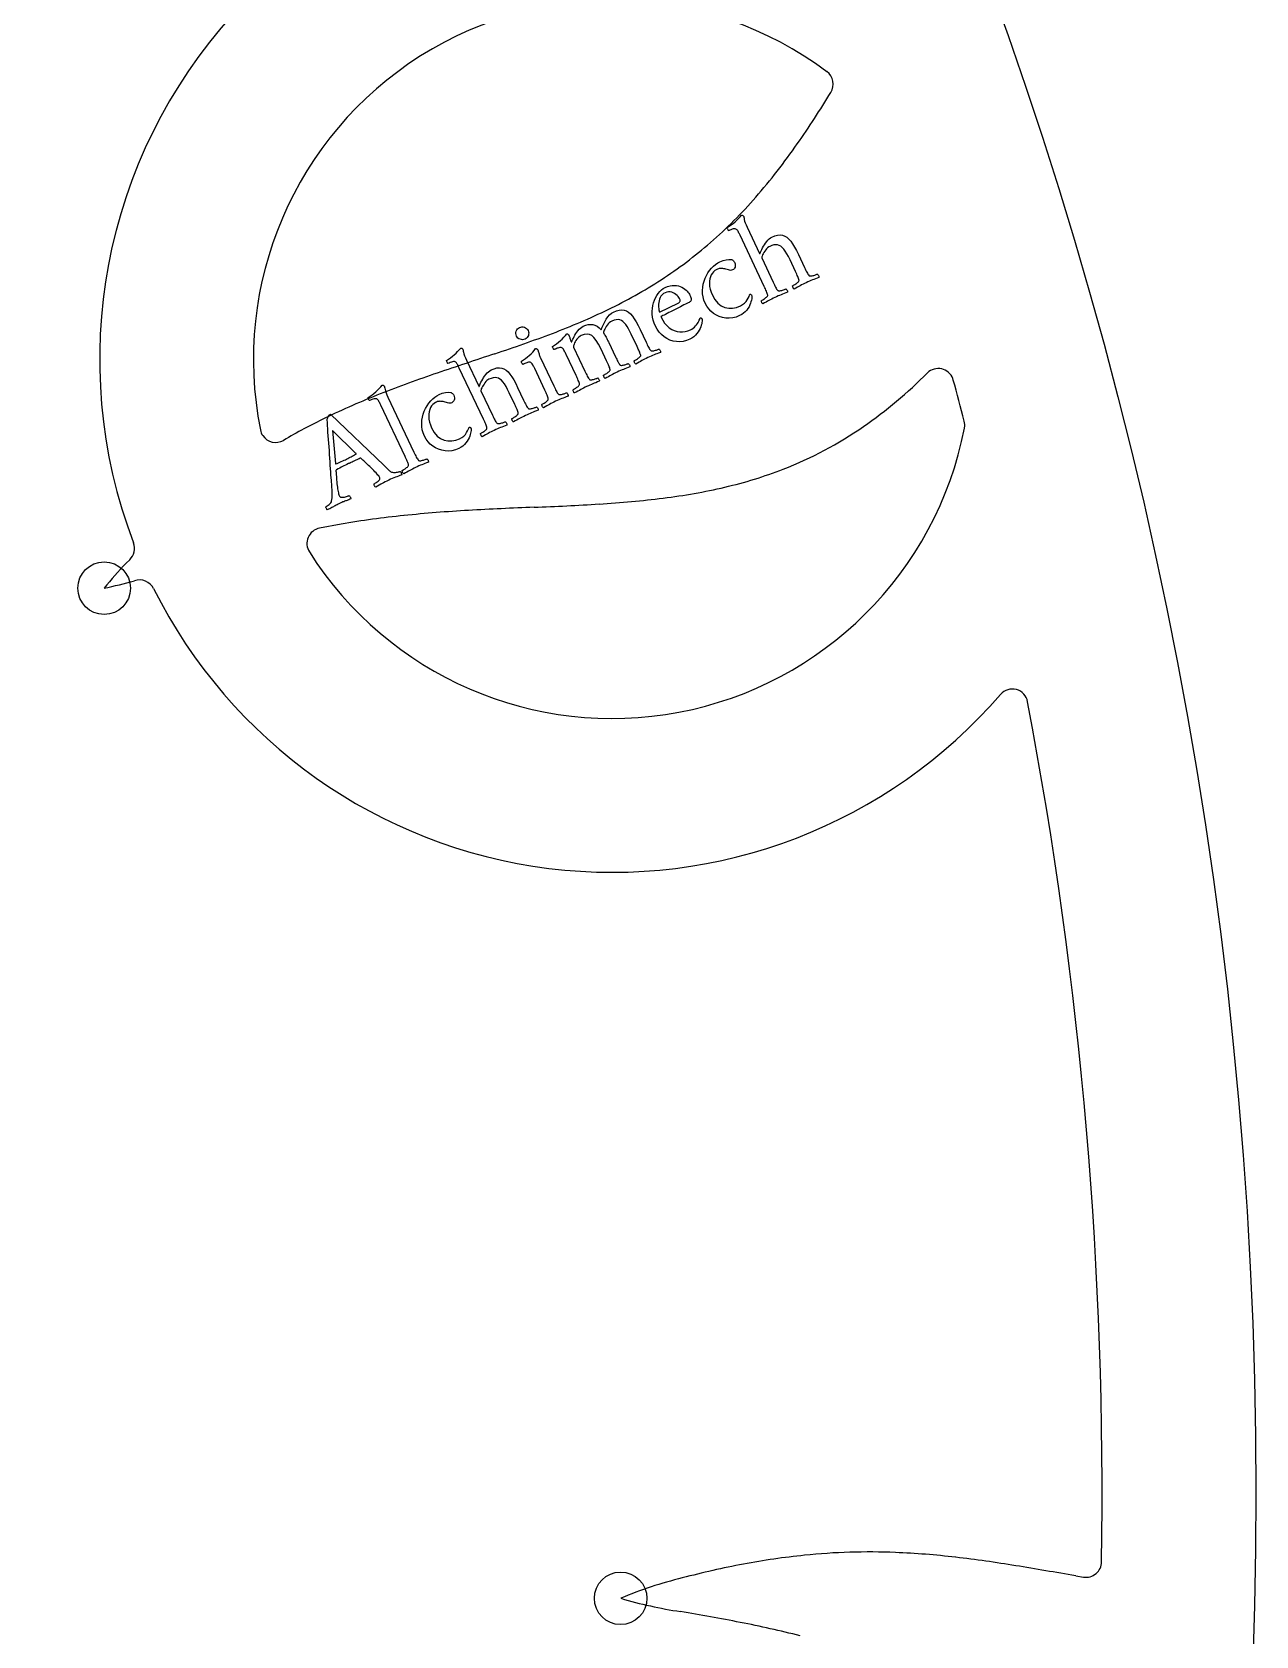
# Model space of a CAD drawing. Header units: millimetres. Extents: x -70 to 70, y -70 to 70.
# Drawn here: x 50.6 to 70.2, y -2.29 to 23.38 of the extents above; entities that cross this region are included whole.
import ezdxf

# ---------------------------------------------------------------- set-up
doc = ezdxf.new("R2010")
doc.units = ezdxf.units.MM
for name, color, linetype in [('CUT_INNER', 6, 'Continuous'), ('CUT_OUTER', 1, 'Continuous'), ('ENGRAVE', 7, 'Continuous'), ('TEXT', 5, 'Continuous')]:
    doc.layers.add(name, color=color, linetype=linetype)

msp = doc.modelspace()

# ---------------------------------------------------------------- linework, layer by layer
at = {"layer": 'CUT_INNER'}
for points in [[(65.353, 17.811), (65.345, 17.834)], [(55.548, 15.505), (55.204, 15.44)], [(52.105, 14.879), (52.164, 14.935)], [(67.314, -1.331), (67.438, -1.351)]]:
    msp.add_lwpolyline(points, dxfattribs=at)
for centre, radius, start, end in [((59.891, 18.141), 8.21, 74.4925, 200.9677), ((59.891, 18.141), 5.747, 53.2712, 191.3342), ((63.178, 22.548), 0.25, 328.1641, 53.0859), ((51.341, 29.651), 14.054, 325.0112, 329.0177), ((54.637, 27.315), 10.014, 318.9531, 325.1453), ((56.455, 25.741), 7.61, 311.1611, 318.9), ((56.885, 25.267), 6.97, 302.9302, 311.0658), ((56.424, 26.004), 7.839, 295.7224, 302.8336), ((54.973, 29.041), 11.206, 290.697, 295.6667), ((50.41, 41.133), 24.13, 288.3657, 290.6839), ((109.647, -137.19), 163.775, 108.37751, 108.7187), ((65.112, 17.745), 0.25, 20.9353, 133.7813), ((63.808, -1.877), 20.909, 108.7475, 111.4091), ((59.632, 23.223), 7.499, 304.8186, 315.05), ((22.93, 6.123), 44.004, 14.5176, 15.4035), ((60.805, 5.812), 12.654, 111.4552, 115.8389), ((54.5, 17.062), 0.25, 191.6016, 214.3926), ((58.845, 9.757), 8.249, 115.5312, 120.7673), ((59.891, 18.141), 5.747, 212.4262, 348.9879), ((60.39, 22.143), 6.179, 291.2484, 304.7646), ((65.287, 17.091), 0.25, 349.1016, 14.5898), ((54.5, 17.062), 0.25, 214.3926, 299.8592), ((60.117, 22.883), 6.967, 283.0953, 291.1386), ((58.681, 32.304), 16.508, 273.4815, 277.0548), ((59.532, 25.431), 9.582, 277.0553, 283.0511), ((58.87, -7.009), 22.769, 93.2249, 95.8353), ((61.344, -51.484), 67.313, 92.30327, 93.19757), ((56.672, 65.099), 49.364, 272.2837, 273.4979), ((55.25, 15.194), 0.25, 100.6689, 212.6953), ((58.152, 0.137), 15.587, 95.8776, 99.6149), ((51.99, 15.115), 0.25, 314.0649, 20.7422), ((55.959, 11.128), 5.377, 135.7775, 141.4415), ((50.376, 21.205), 6.865, 281.5784, 285.7354), ((52.321, 14.361), 0.25, 26.3966, 109.4395), ((59.891, 18.141), 8.21, 206.5385, 319.2288), ((66.297, 12.615), 0.25, 10.7227, 138.8724), ((0.054, 0.005), 67.682, 359.05778, 10.77799), ((64.129, -12.458), 11.514, 95.7768, 100.6895), ((64.017, -11.469), 10.52, 87.7692, 95.7105), ((63.921, -13.602), 12.654, 83.3302, 87.7139), ((64.554, -14.726), 13.822, 100.6769, 104.8454), ((62.946, -21.799), 20.909, 80.6225, 83.2841), ((39.586, -162.742), 163.775, 80.25251, 80.5937), ((67.478, -1.104), 0.25, 260.815, 359.1211), ((62.563, -7.723), 6.544, 103.7035, 112.8107), ((61.986, 4.908), 6.884, 253.4589, 261.6397), ((53.493, -45.643), 44.378, 79.0247, 80.2813), ((58.646, -18.918), 17.161, 75.6497, 78.9271)]:
    msp.add_arc(centre, radius, start, end, dxfattribs=at)
at = {"layer": 'CUT_OUTER'}
msp.add_circle((0, 0), 70.2, dxfattribs=at)
at = {"layer": 'ENGRAVE'}
for centre in [(51.753, 14.479), (60.025, -1.691)]:
    msp.add_circle(centre, 0.421, dxfattribs=at)
at = {"layer": 'TEXT'}
for points in [[(62.447, 20.099), (62.495, 20.119), (62.54, 20.13), (62.581, 20.134), (62.618, 20.129), (62.653, 20.116), (62.687, 20.096), (62.718, 20.068), (62.749, 20.033), (62.779, 19.99), (62.809, 19.94), (62.84, 19.883), (62.872, 19.819), (62.969, 19.614), (62.978, 19.594), (62.988, 19.574), (62.997, 19.555), (63.007, 19.537), (63.016, 19.52), (63.025, 19.505), (63.034, 19.493), (63.043, 19.482), (63.048, 19.479), (63.056, 19.477), (63.066, 19.477), (63.078, 19.478), (63.092, 19.48), (63.106, 19.483), (63.12, 19.487), (63.135, 19.492), (63.148, 19.497), (63.159, 19.501), (63.168, 19.504), (63.175, 19.507), (63.18, 19.504), (63.184, 19.499), (63.189, 19.492), (63.194, 19.484), (63.198, 19.475), (63.2, 19.467), (63.201, 19.46), (63.2, 19.454), (63.172, 19.443), (63.145, 19.433), (63.12, 19.423), (63.096, 19.413), (63.073, 19.404), (63.049, 19.393), (63.023, 19.382), (62.996, 19.369), (62.97, 19.357), (62.946, 19.345), (62.923, 19.333), (62.902, 19.321), (62.88, 19.309), (62.857, 19.296), (62.832, 19.282), (62.805, 19.268), (62.8, 19.27), (62.795, 19.275), (62.79, 19.282), (62.786, 19.291), (62.783, 19.3), (62.781, 19.308), (62.78, 19.315), (62.78, 19.321), (62.787, 19.324), (62.795, 19.329), (62.805, 19.334), (62.817, 19.341), (62.829, 19.349), (62.841, 19.358), (62.852, 19.367), (62.863, 19.376), (62.872, 19.385), (62.878, 19.393), (62.881, 19.4), (62.882, 19.406), (62.879, 19.42), (62.875, 19.435), (62.87, 19.451), (62.862, 19.469), (62.854, 19.487), (62.845, 19.506), (62.836, 19.526), (62.826, 19.547), (62.738, 19.733), (62.712, 19.787), (62.686, 19.834), (62.661, 19.874), (62.638, 19.907), (62.614, 19.933), (62.59, 19.953), (62.564, 19.967), (62.538, 19.975), (62.51, 19.977), (62.48, 19.974), (62.447, 19.965), (62.413, 19.951), (62.396, 19.941), (62.379, 19.928), (62.363, 19.912), (62.348, 19.893), (62.333, 19.873), (62.32, 19.853), (62.309, 19.833), (62.299, 19.813), (62.291, 19.795), (62.286, 19.781), (62.284, 19.771), (62.285, 19.765), (62.468, 19.377), (62.477, 19.357), (62.487, 19.337), (62.496, 19.318), (62.505, 19.3), (62.514, 19.283), (62.523, 19.268), (62.533, 19.256), (62.542, 19.245), (62.547, 19.242), (62.555, 19.24), (62.565, 19.24), (62.577, 19.241), (62.591, 19.243), (62.605, 19.246), (62.619, 19.25), (62.634, 19.255), (62.647, 19.26), (62.658, 19.264), (62.667, 19.267), (62.674, 19.27), (62.678, 19.267), (62.683, 19.262), (62.688, 19.255), (62.693, 19.247), (62.697, 19.238), (62.7, 19.23), (62.7, 19.223), (62.699, 19.217), (62.67, 19.206), (62.644, 19.195), (62.619, 19.186), (62.595, 19.176), (62.572, 19.167), (62.548, 19.157), (62.522, 19.145), (62.495, 19.133), (62.469, 19.12), (62.445, 19.108), (62.422, 19.096), (62.401, 19.084), (62.379, 19.072), (62.356, 19.059), (62.331, 19.046), (62.304, 19.031), (62.299, 19.034), (62.294, 19.038), (62.289, 19.045), (62.285, 19.054), (62.282, 19.063), (62.279, 19.071), (62.279, 19.078), (62.279, 19.084), (62.286, 19.087), (62.294, 19.092), (62.304, 19.097), (62.316, 19.105), (62.328, 19.113), (62.34, 19.121), (62.351, 19.13), (62.362, 19.139), (62.371, 19.148), (62.377, 19.156), (62.38, 19.163), (62.38, 19.169), (62.378, 19.183), (62.374, 19.198), (62.368, 19.214), (62.361, 19.232), (62.353, 19.25), (62.344, 19.27), (62.335, 19.289), (62.325, 19.31), (61.938, 20.13), (61.933, 20.14), (61.927, 20.152), (61.92, 20.165), (61.913, 20.179), (61.906, 20.193), (61.898, 20.205), (61.89, 20.215), (61.882, 20.222), (61.872, 20.229), (61.86, 20.233), (61.846, 20.233), (61.829, 20.23), (61.811, 20.224), (61.792, 20.218), (61.774, 20.21), (61.755, 20.201), (61.753, 20.203), (61.751, 20.207), (61.746, 20.214), (61.741, 20.224), (61.736, 20.234), (61.733, 20.242), (61.732, 20.248), (61.733, 20.252), (61.766, 20.273), (61.798, 20.295), (61.828, 20.319), (61.857, 20.344), (61.885, 20.37), (61.911, 20.396), (61.937, 20.423), (61.961, 20.45), (61.965, 20.451), (61.969, 20.451), (61.974, 20.449), (61.98, 20.446), (61.985, 20.442), (61.989, 20.438), (61.993, 20.434), (61.996, 20.429), (61.996, 20.426), (61.998, 20.418), (62.001, 20.403), (62.005, 20.383), (62.011, 20.357), (62.021, 20.328), (62.034, 20.295), (62.051, 20.258), (62.249, 19.838), (62.251, 19.837), (62.252, 19.836), (62.254, 19.837), (62.257, 19.837), (62.258, 19.838), (62.259, 19.84), (62.26, 19.841), (62.261, 19.844), (62.267, 19.86), (62.275, 19.879), (62.285, 19.901), (62.297, 19.926), (62.312, 19.952), (62.328, 19.978), (62.345, 20.003), (62.364, 20.029), (62.384, 20.052), (62.404, 20.071), (62.425, 20.087), (62.447, 20.099)], [(61.847, 19.697), (61.857, 19.674), (61.861, 19.652), (61.862, 19.634), (61.857, 19.617), (61.85, 19.603), (61.841, 19.591), (61.831, 19.582), (61.819, 19.575), (61.803, 19.569), (61.787, 19.567), (61.769, 19.569), (61.75, 19.574), (61.731, 19.581), (61.712, 19.586), (61.695, 19.589), (61.679, 19.592), (61.66, 19.595), (61.643, 19.596), (61.628, 19.597), (61.616, 19.597), (61.604, 19.595), (61.59, 19.592), (61.575, 19.586), (61.557, 19.578), (61.534, 19.564), (61.513, 19.546), (61.494, 19.523), (61.477, 19.495), (61.464, 19.464), (61.454, 19.43), (61.449, 19.392), (61.447, 19.352), (61.45, 19.31), (61.46, 19.265), (61.474, 19.219), (61.495, 19.17), (61.536, 19.098), (61.583, 19.041), (61.636, 19), (61.694, 18.974), (61.756, 18.963), (61.818, 18.963), (61.88, 18.975), (61.943, 18.999), (61.979, 19.019), (62.01, 19.042), (62.035, 19.067), (62.054, 19.096), (62.069, 19.124), (62.081, 19.148), (62.09, 19.169), (62.096, 19.185), (62.098, 19.186), (62.1, 19.185), (62.103, 19.184), (62.108, 19.183), (62.112, 19.18), (62.117, 19.177), (62.12, 19.173), (62.123, 19.168), (62.126, 19.16), (62.128, 19.15), (62.129, 19.14), (62.128, 19.128), (62.125, 19.11), (62.12, 19.089), (62.113, 19.065), (62.105, 19.04), (62.094, 19.013), (62.081, 18.985), (62.064, 18.958), (62.045, 18.931), (62.022, 18.905), (61.995, 18.882), (61.965, 18.861), (61.931, 18.842), (61.875, 18.82), (61.82, 18.806), (61.764, 18.8), (61.709, 18.803), (61.656, 18.812), (61.605, 18.828), (61.558, 18.851), (61.513, 18.879), (61.472, 18.913), (61.436, 18.951), (61.406, 18.993), (61.38, 19.04), (61.359, 19.091), (61.345, 19.142), (61.337, 19.193), (61.335, 19.245), (61.339, 19.296), (61.348, 19.345), (61.361, 19.393), (61.378, 19.44), (61.399, 19.485), (61.423, 19.527), (61.45, 19.566), (61.48, 19.602), (61.512, 19.635), (61.545, 19.663), (61.58, 19.687), (61.615, 19.706), (61.666, 19.726), (61.714, 19.738), (61.76, 19.743), (61.804, 19.739), (61.809, 19.737), (61.814, 19.734), (61.82, 19.73), (61.826, 19.724), (61.833, 19.718), (61.838, 19.711), (61.843, 19.704), (61.847, 19.697)], [(60.67, 18.827), (60.699, 18.771), (60.73, 18.723), (60.765, 18.682), (60.803, 18.648), (60.844, 18.622), (60.885, 18.602), (60.928, 18.589), (60.971, 18.583), (61.015, 18.582), (61.058, 18.588), (61.1, 18.599), (61.142, 18.616), (61.166, 18.628), (61.188, 18.643), (61.209, 18.66), (61.226, 18.677), (61.242, 18.696), (61.255, 18.715), (61.267, 18.734), (61.277, 18.753), (61.285, 18.77), (61.291, 18.785), (61.296, 18.798), (61.299, 18.808), (61.3, 18.808), (61.303, 18.808), (61.306, 18.807), (61.311, 18.806), (61.315, 18.803), (61.319, 18.8), (61.323, 18.796), (61.326, 18.791), (61.329, 18.783), (61.331, 18.773), (61.331, 18.763), (61.331, 18.751), (61.328, 18.733), (61.323, 18.712), (61.316, 18.688), (61.308, 18.663), (61.297, 18.636), (61.283, 18.608), (61.267, 18.581), (61.248, 18.554), (61.225, 18.528), (61.198, 18.505), (61.168, 18.484), (61.134, 18.465), (61.08, 18.444), (61.026, 18.43), (60.972, 18.424), (60.918, 18.426), (60.865, 18.435), (60.815, 18.451), (60.767, 18.474), (60.721, 18.503), (60.679, 18.538), (60.642, 18.578), (60.609, 18.624), (60.581, 18.676), (60.562, 18.722), (60.547, 18.77), (60.537, 18.817), (60.532, 18.865), (60.532, 18.913), (60.535, 18.959), (60.542, 19.003), (60.553, 19.047), (60.568, 19.088), (60.585, 19.127), (60.605, 19.163), (60.628, 19.197), (60.653, 19.227), (60.679, 19.253), (60.707, 19.274), (60.737, 19.29), (60.778, 19.307), (60.816, 19.319), (60.853, 19.326), (60.888, 19.327), (60.92, 19.324), (60.951, 19.318), (60.98, 19.309), (61.006, 19.297), (61.031, 19.283), (61.053, 19.268), (61.072, 19.252), (61.09, 19.234), (61.104, 19.217), (61.117, 19.2), (61.127, 19.184), (61.135, 19.17), (61.143, 19.151), (61.15, 19.133), (61.154, 19.117), (61.155, 19.103), (61.154, 19.09), (61.15, 19.079), (61.142, 19.069), (61.131, 19.061), (61.121, 19.055), (61.106, 19.047), (61.088, 19.038), (61.065, 19.026), (61.039, 19.013), (61.011, 19), (60.982, 18.985), (60.951, 18.969), (60.92, 18.953), (60.888, 18.937), (60.857, 18.921), (60.826, 18.905), (60.796, 18.89), (60.769, 18.876), (60.744, 18.863), (60.721, 18.852), (60.702, 18.842), (60.687, 18.835), (60.676, 18.83), (60.67, 18.827)], [(60.647, 18.9), (60.949, 19.042), (60.957, 19.047), (60.964, 19.052), (60.97, 19.058), (60.974, 19.066), (60.977, 19.074), (60.978, 19.084), (60.976, 19.095), (60.972, 19.107), (60.966, 19.119), (60.957, 19.133), (60.944, 19.148), (60.928, 19.165), (60.91, 19.181), (60.89, 19.195), (60.868, 19.208), (60.844, 19.218), (60.819, 19.224), (60.793, 19.225), (60.766, 19.22), (60.738, 19.209), (60.711, 19.194), (60.688, 19.176), (60.67, 19.155), (60.657, 19.131), (60.647, 19.105), (60.64, 19.079), (60.635, 19.053), (60.633, 19.026), (60.633, 19.001), (60.633, 18.977), (60.635, 18.956), (60.638, 18.936), (60.642, 18.92), (60.644, 18.908), (60.646, 18.902), (60.647, 18.9)], [(59.427, 18.671), (59.468, 18.688), (59.507, 18.698), (59.544, 18.702), (59.579, 18.7), (59.613, 18.691), (59.647, 18.674), (59.679, 18.649), (59.711, 18.617), (59.729, 18.659), (59.749, 18.701), (59.771, 18.742), (59.795, 18.784), (59.821, 18.823), (59.849, 18.855), (59.879, 18.881), (59.911, 18.9), (59.959, 18.919), (60.004, 18.931), (60.045, 18.934), (60.083, 18.93), (60.117, 18.917), (60.151, 18.897), (60.183, 18.869), (60.213, 18.834), (60.243, 18.791), (60.273, 18.741), (60.304, 18.684), (60.336, 18.62), (60.433, 18.415), (60.443, 18.395), (60.452, 18.375), (60.462, 18.356), (60.471, 18.338), (60.48, 18.321), (60.489, 18.306), (60.498, 18.294), (60.507, 18.283), (60.513, 18.28), (60.52, 18.278), (60.53, 18.278), (60.543, 18.279), (60.556, 18.281), (60.57, 18.284), (60.584, 18.288), (60.598, 18.292), (60.611, 18.297), (60.622, 18.301), (60.63, 18.304), (60.637, 18.307), (60.642, 18.304), (60.647, 18.299), (60.652, 18.292), (60.657, 18.284), (60.661, 18.275), (60.663, 18.267), (60.663, 18.26), (60.662, 18.254), (60.634, 18.243), (60.607, 18.232), (60.583, 18.223), (60.56, 18.214), (60.537, 18.204), (60.513, 18.194), (60.487, 18.183), (60.461, 18.17), (60.435, 18.158), (60.41, 18.145), (60.387, 18.133), (60.365, 18.122), (60.343, 18.109), (60.32, 18.096), (60.294, 18.082), (60.268, 18.067), (60.262, 18.07), (60.257, 18.075), (60.253, 18.082), (60.248, 18.091), (60.245, 18.1), (60.243, 18.108), (60.242, 18.115), (60.242, 18.12), (60.249, 18.124), (60.258, 18.128), (60.268, 18.134), (60.28, 18.142), (60.293, 18.15), (60.305, 18.159), (60.316, 18.168), (60.327, 18.177), (60.336, 18.186), (60.343, 18.194), (60.346, 18.201), (60.346, 18.206), (60.344, 18.218), (60.34, 18.23), (60.335, 18.244), (60.33, 18.258), (60.323, 18.273), (60.316, 18.29), (60.308, 18.306), (60.3, 18.324), (60.298, 18.327), (60.297, 18.33), (60.295, 18.332), (60.294, 18.335), (60.293, 18.338), (60.291, 18.341), (60.29, 18.344), (60.289, 18.347), (60.194, 18.546), (60.173, 18.59), (60.151, 18.631), (60.129, 18.666), (60.108, 18.698), (60.086, 18.724), (60.062, 18.746), (60.038, 18.762), (60.013, 18.774), (59.985, 18.779), (59.954, 18.777), (59.921, 18.769), (59.884, 18.755), (59.863, 18.743), (59.843, 18.728), (59.825, 18.71), (59.808, 18.69), (59.794, 18.668), (59.782, 18.648), (59.772, 18.628), (59.763, 18.608), (59.757, 18.591), (59.753, 18.578), (59.752, 18.568), (59.752, 18.562), (59.753, 18.561), (59.754, 18.559), (59.756, 18.556), (59.758, 18.552), (59.761, 18.549), (59.763, 18.545), (59.764, 18.543), (59.765, 18.54), (59.774, 18.527), (59.783, 18.512), (59.792, 18.495), (59.802, 18.477), (59.812, 18.458), (59.821, 18.441), (59.829, 18.425), (59.836, 18.411), (59.943, 18.183), (59.953, 18.163), (59.963, 18.143), (59.972, 18.124), (59.981, 18.106), (59.99, 18.089), (59.999, 18.075), (60.008, 18.062), (60.017, 18.051), (60.023, 18.048), (60.031, 18.046), (60.041, 18.046), (60.053, 18.047), (60.067, 18.049), (60.081, 18.052), (60.094, 18.056), (60.108, 18.061), (60.121, 18.065), (60.132, 18.069), (60.141, 18.073), (60.148, 18.076), (60.152, 18.072), (60.157, 18.067), (60.162, 18.061), (60.167, 18.052), (60.171, 18.043), (60.173, 18.035), (60.174, 18.029), (60.173, 18.023), (60.144, 18.011), (60.118, 18.001), (60.093, 17.991), (60.07, 17.982), (60.047, 17.973), (60.023, 17.962), (59.998, 17.951), (59.971, 17.939), (59.945, 17.926), (59.92, 17.914), (59.897, 17.902), (59.875, 17.89), (59.853, 17.878), (59.83, 17.865), (59.805, 17.851), (59.778, 17.836), (59.773, 17.839), (59.767, 17.844), (59.763, 17.85), (59.759, 17.859), (59.755, 17.868), (59.753, 17.876), (59.752, 17.883), (59.753, 17.889), (59.759, 17.892), (59.768, 17.897), (59.778, 17.903), (59.79, 17.91), (59.803, 17.918), (59.815, 17.927), (59.827, 17.936), (59.838, 17.945), (59.847, 17.954), (59.853, 17.962), (59.856, 17.969), (59.856, 17.975), (59.854, 17.989), (59.85, 18.004), (59.844, 18.02), (59.837, 18.038), (59.829, 18.056), (59.82, 18.076), (59.811, 18.096), (59.801, 18.116), (59.711, 18.306), (59.672, 18.383), (59.634, 18.445), (59.598, 18.491), (59.563, 18.523), (59.527, 18.541), (59.487, 18.547), (59.443, 18.541), (59.395, 18.523), (59.375, 18.512), (59.356, 18.498), (59.339, 18.482), (59.323, 18.464), (59.309, 18.444), (59.297, 18.425), (59.287, 18.406), (59.279, 18.388), (59.273, 18.372), (59.269, 18.358), (59.269, 18.347), (59.27, 18.339), (59.454, 17.952), (59.463, 17.931), (59.473, 17.912), (59.482, 17.893), (59.491, 17.874), (59.5, 17.858), (59.51, 17.843), (59.519, 17.83), (59.528, 17.82), (59.533, 17.817), (59.541, 17.815), (59.551, 17.814), (59.563, 17.816), (59.577, 17.818), (59.591, 17.821), (59.605, 17.824), (59.619, 17.829), (59.632, 17.834), (59.642, 17.838), (59.651, 17.841), (59.658, 17.844), (59.663, 17.841), (59.667, 17.836), (59.672, 17.829), (59.677, 17.821), (59.681, 17.812), (59.684, 17.804), (59.684, 17.797), (59.683, 17.791), (59.655, 17.78), (59.628, 17.769), (59.603, 17.759), (59.58, 17.75), (59.557, 17.741), (59.533, 17.731), (59.508, 17.72), (59.481, 17.707), (59.455, 17.695), (59.431, 17.682), (59.407, 17.67), (59.386, 17.658), (59.364, 17.646), (59.34, 17.633), (59.315, 17.619), (59.288, 17.604), (59.283, 17.607), (59.278, 17.612), (59.273, 17.619), (59.269, 17.628), (59.266, 17.637), (59.264, 17.645), (59.263, 17.652), (59.263, 17.657), (59.27, 17.661), (59.278, 17.665), (59.288, 17.671), (59.301, 17.679), (59.313, 17.687), (59.326, 17.695), (59.337, 17.704), (59.348, 17.714), (59.357, 17.723), (59.363, 17.731), (59.366, 17.738), (59.366, 17.743), (59.364, 17.757), (59.36, 17.772), (59.354, 17.789), (59.347, 17.806), (59.339, 17.825), (59.33, 17.844), (59.321, 17.864), (59.311, 17.884), (59.151, 18.222), (59.147, 18.233), (59.141, 18.245), (59.133, 18.259), (59.125, 18.275), (59.117, 18.291), (59.109, 18.304), (59.101, 18.314), (59.093, 18.322), (59.085, 18.328), (59.075, 18.331), (59.063, 18.332), (59.049, 18.331), (59.035, 18.327), (59.02, 18.323), (59.006, 18.319), (58.992, 18.313), (58.98, 18.308), (58.97, 18.303), (58.963, 18.3), (58.958, 18.298), (58.956, 18.3), (58.952, 18.305), (58.948, 18.311), (58.943, 18.319), (58.939, 18.328), (58.936, 18.335), (58.934, 18.342), (58.934, 18.347), (58.968, 18.37), (59, 18.393), (59.031, 18.417), (59.062, 18.442), (59.09, 18.468), (59.116, 18.495), (59.14, 18.522), (59.161, 18.55), (59.166, 18.551), (59.17, 18.55), (59.175, 18.549), (59.181, 18.545), (59.187, 18.541), (59.191, 18.537), (59.194, 18.533), (59.197, 18.529), (59.198, 18.526), (59.2, 18.52), (59.203, 18.512), (59.206, 18.502), (59.21, 18.49), (59.214, 18.479), (59.217, 18.468), (59.221, 18.457), (59.224, 18.447), (59.227, 18.438), (59.229, 18.432), (59.231, 18.427), (59.233, 18.424), (59.235, 18.422), (59.237, 18.421), (59.239, 18.421), (59.239, 18.422), (59.24, 18.424), (59.241, 18.425), (59.242, 18.428), (59.25, 18.445), (59.258, 18.463), (59.268, 18.484), (59.279, 18.507), (59.292, 18.53), (59.307, 18.554), (59.323, 18.578), (59.341, 18.601), (59.36, 18.623), (59.381, 18.642), (59.403, 18.658), (59.427, 18.671)], [(58.358, 18.516), (58.351, 18.535), (58.348, 18.554), (58.349, 18.574), (58.354, 18.594), (58.363, 18.613), (58.375, 18.629), (58.389, 18.642), (58.407, 18.653), (58.426, 18.66), (58.445, 18.663), (58.465, 18.661), (58.485, 18.656), (58.504, 18.648), (58.52, 18.636), (58.533, 18.621), (58.544, 18.604), (58.551, 18.585), (58.554, 18.565), (58.552, 18.545), (58.547, 18.525), (58.538, 18.506), (58.527, 18.49), (58.512, 18.477), (58.495, 18.467), (58.476, 18.46), (58.456, 18.457), (58.436, 18.458), (58.416, 18.463), (58.397, 18.472), (58.381, 18.484), (58.368, 18.498), (58.358, 18.516)], [(57.95, 17.973), (57.999, 17.992), (58.044, 18.004), (58.085, 18.007), (58.122, 18.003), (58.157, 17.99), (58.19, 17.97), (58.222, 17.942), (58.252, 17.906), (58.282, 17.863), (58.313, 17.813), (58.344, 17.757), (58.375, 17.693), (58.472, 17.488), (58.482, 17.467), (58.492, 17.448), (58.501, 17.428), (58.51, 17.41), (58.519, 17.393), (58.528, 17.379), (58.537, 17.366), (58.547, 17.355), (58.552, 17.352), (58.56, 17.351), (58.57, 17.35), (58.582, 17.352), (58.596, 17.354), (58.61, 17.357), (58.624, 17.361), (58.638, 17.365), (58.652, 17.37), (58.663, 17.374), (58.672, 17.378), (58.678, 17.381), (58.683, 17.378), (58.688, 17.372), (58.693, 17.366), (58.698, 17.357), (58.702, 17.349), (58.704, 17.341), (58.705, 17.334), (58.704, 17.328), (58.675, 17.316), (58.648, 17.306), (58.623, 17.296), (58.6, 17.287), (58.577, 17.277), (58.552, 17.267), (58.527, 17.255), (58.5, 17.243), (58.474, 17.23), (58.45, 17.218), (58.427, 17.206), (58.405, 17.195), (58.384, 17.183), (58.361, 17.17), (58.336, 17.156), (58.309, 17.141), (58.303, 17.144), (58.298, 17.149), (58.294, 17.156), (58.29, 17.164), (58.286, 17.174), (58.284, 17.181), (58.283, 17.188), (58.284, 17.194), (58.29, 17.197), (58.299, 17.202), (58.309, 17.208), (58.32, 17.215), (58.333, 17.223), (58.345, 17.231), (58.356, 17.24), (58.367, 17.25), (58.376, 17.259), (58.382, 17.267), (58.385, 17.273), (58.385, 17.279), (58.383, 17.293), (58.379, 17.308), (58.373, 17.325), (58.366, 17.342), (58.358, 17.361), (58.349, 17.38), (58.34, 17.4), (58.33, 17.42), (58.242, 17.606), (58.215, 17.661), (58.19, 17.708), (58.165, 17.748), (58.141, 17.78), (58.118, 17.807), (58.093, 17.827), (58.068, 17.84), (58.042, 17.848), (58.014, 17.85), (57.984, 17.847), (57.951, 17.838), (57.916, 17.824), (57.899, 17.814), (57.883, 17.802), (57.867, 17.786), (57.852, 17.767), (57.837, 17.746), (57.824, 17.726), (57.812, 17.706), (57.802, 17.686), (57.794, 17.669), (57.789, 17.655), (57.787, 17.645), (57.788, 17.638), (57.971, 17.251), (57.981, 17.23), (57.991, 17.21), (58, 17.192), (58.009, 17.173), (58.018, 17.157), (58.027, 17.142), (58.036, 17.129), (58.045, 17.119), (58.051, 17.115), (58.059, 17.114), (58.069, 17.113), (58.081, 17.114), (58.095, 17.117), (58.109, 17.12), (58.123, 17.124), (58.137, 17.128), (58.151, 17.133), (58.162, 17.137), (58.171, 17.141), (58.178, 17.144), (58.182, 17.14), (58.187, 17.136), (58.192, 17.129), (58.197, 17.12), (58.201, 17.112), (58.203, 17.104), (58.204, 17.097), (58.203, 17.091), (58.174, 17.079), (58.147, 17.069), (58.122, 17.059), (58.099, 17.05), (58.076, 17.04), (58.051, 17.03), (58.026, 17.018), (57.999, 17.006), (57.973, 16.994), (57.949, 16.981), (57.926, 16.969), (57.904, 16.958), (57.883, 16.946), (57.859, 16.933), (57.834, 16.919), (57.808, 16.904), (57.802, 16.907), (57.797, 16.912), (57.793, 16.919), (57.789, 16.927), (57.785, 16.936), (57.783, 16.945), (57.782, 16.951), (57.783, 16.957), (57.789, 16.96), (57.797, 16.965), (57.808, 16.971), (57.819, 16.978), (57.832, 16.986), (57.843, 16.994), (57.855, 17.003), (57.866, 17.013), (57.875, 17.022), (57.881, 17.03), (57.884, 17.037), (57.884, 17.042), (57.882, 17.056), (57.878, 17.071), (57.872, 17.087), (57.865, 17.105), (57.856, 17.124), (57.848, 17.143), (57.839, 17.163), (57.829, 17.183), (57.441, 18.003), (57.436, 18.014), (57.431, 18.025), (57.424, 18.038), (57.417, 18.052), (57.409, 18.066), (57.401, 18.078), (57.394, 18.088), (57.386, 18.096), (57.376, 18.103), (57.364, 18.106), (57.349, 18.106), (57.333, 18.103), (57.314, 18.097), (57.296, 18.091), (57.278, 18.083), (57.259, 18.075), (57.257, 18.076), (57.254, 18.08), (57.25, 18.087), (57.245, 18.097), (57.24, 18.108), (57.237, 18.116), (57.236, 18.122), (57.237, 18.125), (57.27, 18.146), (57.301, 18.169), (57.332, 18.192), (57.361, 18.217), (57.389, 18.243), (57.415, 18.269), (57.44, 18.296), (57.464, 18.323), (57.468, 18.324), (57.473, 18.324), (57.478, 18.322), (57.483, 18.319), (57.489, 18.316), (57.493, 18.311), (57.497, 18.307), (57.499, 18.303), (57.5, 18.3), (57.502, 18.291), (57.505, 18.276), (57.509, 18.256), (57.515, 18.231), (57.525, 18.201), (57.538, 18.168), (57.555, 18.131), (57.753, 17.712), (57.754, 17.71), (57.756, 17.71), (57.758, 17.71), (57.761, 17.711), (57.762, 17.712), (57.763, 17.713), (57.764, 17.715), (57.765, 17.717), (57.77, 17.734), (57.778, 17.753), (57.788, 17.775), (57.801, 17.8), (57.816, 17.826), (57.831, 17.851), (57.849, 17.877), (57.868, 17.902), (57.888, 17.925), (57.908, 17.945), (57.929, 17.96), (57.95, 17.973)], [(58.955, 17.716), (58.964, 17.695), (58.974, 17.675), (58.983, 17.657), (58.992, 17.638), (59.001, 17.622), (59.01, 17.607), (59.019, 17.594), (59.029, 17.584), (59.034, 17.58), (59.042, 17.579), (59.052, 17.578), (59.064, 17.579), (59.078, 17.582), (59.092, 17.585), (59.105, 17.588), (59.119, 17.593), (59.132, 17.597), (59.143, 17.602), (59.152, 17.605), (59.159, 17.608), (59.163, 17.605), (59.168, 17.6), (59.173, 17.593), (59.178, 17.584), (59.182, 17.576), (59.184, 17.568), (59.185, 17.561), (59.184, 17.555), (59.155, 17.544), (59.129, 17.533), (59.104, 17.523), (59.081, 17.514), (59.058, 17.505), (59.034, 17.495), (59.009, 17.483), (58.982, 17.471), (58.956, 17.459), (58.932, 17.446), (58.908, 17.434), (58.886, 17.422), (58.865, 17.41), (58.841, 17.397), (58.816, 17.383), (58.789, 17.368), (58.784, 17.371), (58.779, 17.376), (58.774, 17.383), (58.77, 17.392), (58.767, 17.401), (58.764, 17.409), (58.764, 17.416), (58.764, 17.421), (58.771, 17.425), (58.779, 17.429), (58.789, 17.435), (58.801, 17.442), (58.814, 17.451), (58.826, 17.459), (58.838, 17.468), (58.849, 17.478), (58.858, 17.487), (58.864, 17.495), (58.867, 17.502), (58.867, 17.507), (58.865, 17.521), (58.861, 17.536), (58.855, 17.552), (58.848, 17.57), (58.84, 17.589), (58.831, 17.608), (58.822, 17.628), (58.812, 17.648), (58.649, 17.994), (58.644, 18.004), (58.638, 18.015), (58.632, 18.028), (58.624, 18.043), (58.617, 18.057), (58.609, 18.069), (58.601, 18.078), (58.593, 18.086), (58.586, 18.092), (58.576, 18.095), (58.564, 18.096), (58.55, 18.095), (58.535, 18.091), (58.521, 18.087), (58.507, 18.082), (58.493, 18.077), (58.481, 18.072), (58.471, 18.067), (58.464, 18.064), (58.459, 18.062), (58.456, 18.064), (58.453, 18.069), (58.449, 18.075), (58.444, 18.083), (58.439, 18.091), (58.436, 18.099), (58.435, 18.106), (58.435, 18.111), (58.469, 18.134), (58.501, 18.157), (58.532, 18.181), (58.562, 18.206), (58.591, 18.232), (58.617, 18.259), (58.641, 18.286), (58.662, 18.314), (58.666, 18.315), (58.671, 18.314), (58.676, 18.312), (58.682, 18.309), (58.687, 18.305), (58.692, 18.301), (58.695, 18.297), (58.698, 18.293), (58.699, 18.289), (58.702, 18.282), (58.705, 18.272), (58.709, 18.259), (58.714, 18.245), (58.718, 18.231), (58.723, 18.217), (58.727, 18.203), (58.732, 18.19), (58.736, 18.18), (58.739, 18.171), (58.742, 18.166)], [(56.185, 17.409), (56.179, 17.42), (56.174, 17.432), (56.167, 17.445), (56.16, 17.459), (56.153, 17.472), (56.145, 17.484), (56.137, 17.494), (56.129, 17.501), (56.12, 17.508), (56.107, 17.512), (56.093, 17.512), (56.076, 17.509), (56.058, 17.503), (56.04, 17.497), (56.021, 17.489), (56.002, 17.481), (56.001, 17.482), (55.998, 17.486), (55.994, 17.493), (55.988, 17.503), (55.983, 17.514), (55.98, 17.522), (55.979, 17.527), (55.981, 17.531), (56.014, 17.552), (56.045, 17.574), (56.075, 17.598), (56.104, 17.623), (56.132, 17.649), (56.159, 17.675), (56.184, 17.702), (56.208, 17.729), (56.212, 17.73), (56.216, 17.73), (56.221, 17.728), (56.227, 17.725), (56.232, 17.721), (56.237, 17.717), (56.24, 17.713), (56.243, 17.708), (56.243, 17.705), (56.245, 17.697), (56.248, 17.682), (56.252, 17.662), (56.259, 17.636), (56.268, 17.607), (56.282, 17.574), (56.298, 17.537), (56.715, 16.656), (56.725, 16.636), (56.734, 16.616), (56.743, 16.597), (56.753, 16.579), (56.762, 16.562), (56.771, 16.548), (56.78, 16.535), (56.789, 16.524), (56.794, 16.521), (56.802, 16.519), (56.812, 16.519), (56.825, 16.52), (56.838, 16.522), (56.852, 16.526), (56.866, 16.529), (56.881, 16.534), (56.894, 16.539), (56.905, 16.543), (56.914, 16.547), (56.921, 16.55), (56.926, 16.546), (56.931, 16.541), (56.935, 16.535), (56.94, 16.526), (56.944, 16.517), (56.947, 16.509), (56.947, 16.503), (56.946, 16.496), (56.918, 16.485), (56.891, 16.475), (56.866, 16.465), (56.842, 16.456), (56.819, 16.446), (56.795, 16.436), (56.769, 16.424), (56.742, 16.412), (56.717, 16.399), (56.692, 16.387), (56.669, 16.375), (56.648, 16.363), (56.626, 16.352), (56.603, 16.338), (56.578, 16.325), (56.551, 16.31), (56.546, 16.313), (56.541, 16.318), (56.536, 16.324), (56.532, 16.333), (56.529, 16.342), (56.527, 16.35), (56.526, 16.357), (56.526, 16.363), (56.533, 16.366), (56.541, 16.371), (56.551, 16.377), (56.563, 16.384), (56.575, 16.392), (56.587, 16.4), (56.598, 16.409), (56.609, 16.418), (56.618, 16.427), (56.624, 16.435), (56.627, 16.442), (56.628, 16.448), (56.625, 16.462), (56.621, 16.477), (56.616, 16.493), (56.608, 16.511), (56.6, 16.529), (56.591, 16.549), (56.582, 16.569), (56.572, 16.589)], [(57.351, 17.57), (57.36, 17.547), (57.365, 17.526), (57.365, 17.507), (57.361, 17.49), (57.353, 17.476), (57.345, 17.465), (57.334, 17.455), (57.323, 17.448), (57.307, 17.443), (57.29, 17.441), (57.272, 17.442), (57.253, 17.448), (57.234, 17.454), (57.216, 17.459), (57.199, 17.463), (57.182, 17.465), (57.163, 17.468), (57.147, 17.47), (57.132, 17.471), (57.12, 17.47), (57.108, 17.469), (57.094, 17.465), (57.078, 17.459), (57.061, 17.452), (57.037, 17.438), (57.016, 17.419), (56.997, 17.396), (56.981, 17.369), (56.967, 17.337), (56.958, 17.303), (56.952, 17.266), (56.951, 17.226), (56.954, 17.183), (56.963, 17.139), (56.978, 17.092), (56.998, 17.044), (57.04, 16.971), (57.087, 16.914), (57.139, 16.873), (57.198, 16.848), (57.26, 16.836), (57.322, 16.837), (57.384, 16.849), (57.447, 16.872), (57.483, 16.892), (57.513, 16.915), (57.538, 16.941), (57.558, 16.969), (57.573, 16.997), (57.585, 17.021), (57.594, 17.042), (57.6, 17.059), (57.601, 17.059), (57.604, 17.059), (57.607, 17.058), (57.612, 17.056), (57.616, 17.054), (57.62, 17.051), (57.624, 17.047), (57.627, 17.041), (57.63, 17.033), (57.632, 17.024), (57.632, 17.013), (57.632, 17.002), (57.628, 16.983), (57.623, 16.962), (57.617, 16.939), (57.608, 16.913), (57.598, 16.886), (57.584, 16.859), (57.568, 16.832), (57.548, 16.805), (57.526, 16.779), (57.499, 16.755), (57.469, 16.734), (57.435, 16.716), (57.379, 16.694), (57.323, 16.679), (57.268, 16.674), (57.213, 16.676), (57.16, 16.686), (57.109, 16.702), (57.061, 16.724), (57.017, 16.753), (56.976, 16.787), (56.94, 16.824), (56.909, 16.867), (56.884, 16.913), (56.863, 16.964), (56.848, 17.015), (56.84, 17.067), (56.839, 17.118), (56.843, 17.169), (56.852, 17.218), (56.864, 17.267), (56.881, 17.314), (56.902, 17.358), (56.926, 17.4), (56.953, 17.439), (56.983, 17.476), (57.016, 17.508), (57.049, 17.536), (57.084, 17.56), (57.119, 17.579), (57.169, 17.599), (57.218, 17.612), (57.264, 17.616), (57.308, 17.613), (57.312, 17.611), (57.318, 17.608), (57.323, 17.603), (57.33, 17.598), (57.336, 17.591), (57.342, 17.585), (57.347, 17.578), (57.351, 17.57)], [(55.402, 16.089), (55.401, 16.092), (55.401, 16.102), (55.4, 16.12), (55.398, 16.144), (55.395, 16.174), (55.393, 16.209), (55.39, 16.248), (55.386, 16.293), (55.383, 16.341), (55.379, 16.392), (55.375, 16.446), (55.372, 16.503), (55.368, 16.562), (55.364, 16.621), (55.36, 16.681), (55.355, 16.742), (55.351, 16.802), (55.347, 16.861), (55.342, 16.919), (55.338, 16.976), (55.335, 17.031), (55.331, 17.082), (55.328, 17.13), (55.325, 17.174), (55.326, 17.184), (55.329, 17.196), (55.335, 17.209), (55.342, 17.224), (55.35, 17.238), (55.358, 17.249), (55.365, 17.257), (55.372, 17.262), (55.374, 17.262), (55.375, 17.263), (55.376, 17.263), (55.377, 17.263), (55.378, 17.263), (55.379, 17.262), (55.381, 17.262), (55.383, 17.262), (56.23, 16.45), (56.271, 16.41), (56.303, 16.38), (56.324, 16.36), (56.334, 16.351), (56.345, 16.344), (56.358, 16.338), (56.372, 16.334), (56.389, 16.332), (56.406, 16.332), (56.422, 16.332), (56.438, 16.334), (56.454, 16.337), (56.468, 16.34), (56.479, 16.342), (56.487, 16.345), (56.492, 16.347), (56.498, 16.343), (56.503, 16.337), (56.508, 16.329), (56.512, 16.32), (56.515, 16.311), (56.517, 16.303), (56.519, 16.298), (56.519, 16.294), (56.491, 16.284), (56.465, 16.273), (56.441, 16.264), (56.417, 16.254), (56.394, 16.245), (56.368, 16.234), (56.341, 16.222), (56.312, 16.208), (56.281, 16.193), (56.253, 16.179), (56.228, 16.166), (56.206, 16.154), (56.184, 16.142), (56.159, 16.128), (56.132, 16.113), (56.102, 16.097), (56.096, 16.1), (56.091, 16.105), (56.087, 16.112), (56.082, 16.12), (56.079, 16.13), (56.077, 16.138), (56.077, 16.145), (56.078, 16.151), (56.088, 16.156), (56.099, 16.163), (56.113, 16.172), (56.128, 16.183), (56.143, 16.194), (56.155, 16.205), (56.164, 16.215), (56.169, 16.224), (56.17, 16.23), (56.17, 16.237), (56.168, 16.245), (56.164, 16.254), (56.159, 16.264), (56.15, 16.276), (56.139, 16.29), (56.124, 16.306), (56.108, 16.324), (56.09, 16.343), (56.071, 16.363), (56.05, 16.384), (56.028, 16.405), (56.007, 16.425), (55.986, 16.445), (55.965, 16.465), (55.944, 16.484), (55.926, 16.501), (55.91, 16.517), (55.895, 16.53), (55.884, 16.541), (55.875, 16.549), (55.87, 16.554), (55.868, 16.556), (55.868, 16.556), (55.867, 16.556), (55.865, 16.557), (55.863, 16.558), (55.86, 16.558), (55.858, 16.559), (55.855, 16.558), (55.853, 16.558), (55.838, 16.552), (55.821, 16.544), (55.802, 16.536), (55.782, 16.527), (55.762, 16.517), (55.742, 16.508), (55.723, 16.498), (55.704, 16.49), (55.7, 16.488), (55.695, 16.485), (55.69, 16.483), (55.685, 16.481), (55.681, 16.479), (55.676, 16.477), (55.672, 16.475), (55.668, 16.473), (55.641, 16.46), (55.616, 16.448), (55.593, 16.436), (55.572, 16.426), (55.551, 16.415), (55.527, 16.403), (55.501, 16.389), (55.472, 16.373), (55.471, 16.372), (55.47, 16.371), (55.469, 16.369), (55.467, 16.367), (55.466, 16.365), (55.466, 16.364), (55.465, 16.363), (55.465, 16.363), (55.465, 16.36), (55.466, 16.351), (55.467, 16.337), (55.469, 16.318), (55.471, 16.294), (55.473, 16.269), (55.475, 16.241), (55.477, 16.212), (55.48, 16.181), (55.482, 16.152), (55.485, 16.124), (55.488, 16.097), (55.491, 16.071), (55.495, 16.047), (55.499, 16.026), (55.504, 16.007), (55.509, 15.991), (55.514, 15.976), (55.519, 15.964), (55.524, 15.954), (55.53, 15.945), (55.54, 15.938), (55.553, 15.935), (55.569, 15.934), (55.586, 15.936), (55.603, 15.938), (55.62, 15.942), (55.637, 15.947), (55.652, 15.952), (55.664, 15.956), (55.672, 15.959), (55.678, 15.962), (55.681, 15.96), (55.685, 15.955), (55.689, 15.949), (55.695, 15.941), (55.7, 15.931), (55.703, 15.924), (55.706, 15.916), (55.707, 15.91), (55.689, 15.903), (55.672, 15.896), (55.657, 15.89), (55.643, 15.885), (55.63, 15.88), (55.617, 15.875), (55.603, 15.87), (55.59, 15.864), (55.576, 15.859), (55.56, 15.852), (55.542, 15.844), (55.522, 15.834), (55.502, 15.825), (55.484, 15.816), (55.467, 15.807), (55.453, 15.799), (55.439, 15.792), (55.425, 15.784), (55.411, 15.776), (55.398, 15.769), (55.383, 15.761), (55.366, 15.751), (55.348, 15.742), (55.327, 15.731), (55.324, 15.733), (55.321, 15.737), (55.317, 15.744), (55.312, 15.753), (55.308, 15.762), (55.305, 15.77), (55.303, 15.778), (55.302, 15.784), (55.312, 15.789), (55.324, 15.797), (55.339, 15.807), (55.356, 15.82), (55.372, 15.834), (55.385, 15.847), (55.393, 15.86), (55.397, 15.873), (55.402, 15.898), (55.405, 15.924), (55.407, 15.95), (55.407, 15.976), (55.406, 16.004), (55.405, 16.032), (55.404, 16.06), (55.402, 16.089)], [(55.411, 17.006), (55.456, 16.474), (55.456, 16.474), (55.457, 16.474), (55.458, 16.473), (55.459, 16.471), (55.46, 16.47), (55.461, 16.469), (55.462, 16.468), (55.464, 16.469), (55.483, 16.477), (55.504, 16.486), (55.527, 16.496), (55.551, 16.507), (55.575, 16.518), (55.597, 16.527), (55.616, 16.536), (55.632, 16.544), (55.654, 16.554), (55.674, 16.564), (55.693, 16.574), (55.71, 16.583), (55.728, 16.593), (55.746, 16.602), (55.765, 16.613), (55.785, 16.623), (55.787, 16.624), (55.788, 16.626), (55.788, 16.628), (55.788, 16.63), (55.787, 16.633), (55.787, 16.634), (55.787, 16.635), (55.786, 16.635)]]:
    msp.add_lwpolyline(points, close=True, dxfattribs=at)

doc.saveas('drawing.dxf')
